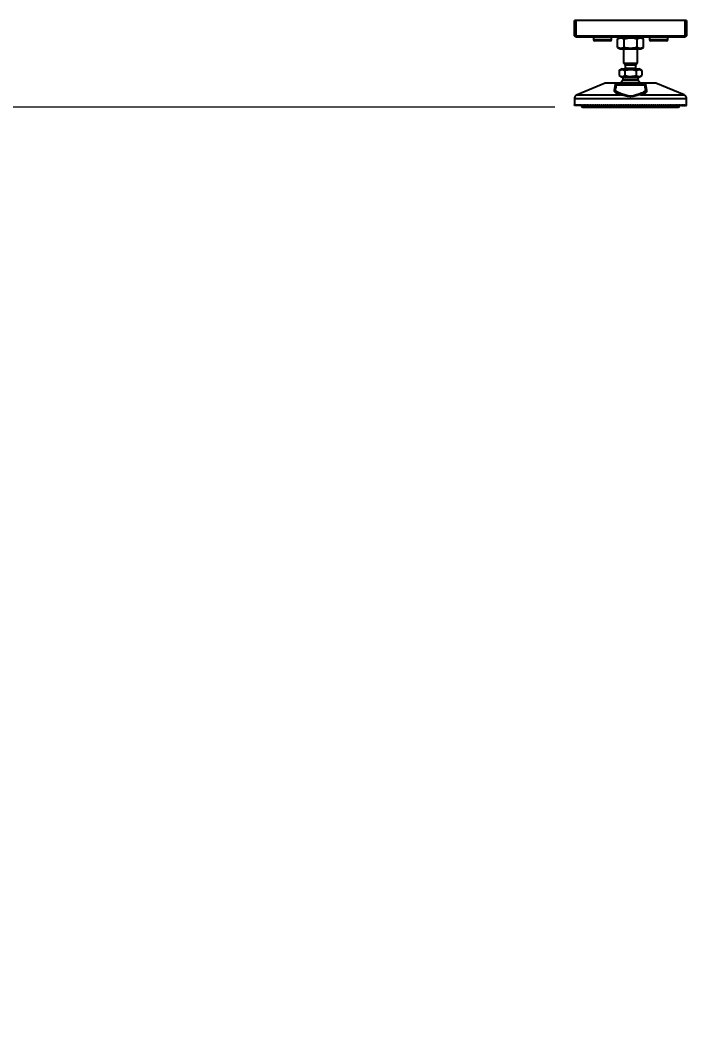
# Model space of a CAD drawing. Header units: millimetres. Extents: x 15 to 415, y 5 to 292.
# Drawn here: x 65.15 to 88.91, y 60.24 to 96.54 of the extents above; entities that cross this region are included whole.
import ezdxf

# ---------------------------------------------------------------- set-up
doc = ezdxf.new("R2010")
doc.units = ezdxf.units.MM
doc.styles.add('SLDTEXTSTYLE0', font='TXT', dxfattribs={"width": 0.75})
doc.dimstyles.new('SLDDIMSTYLE2', dxfattribs={"dimtxt": 3.5, "dimasz": 3.302, "dimexe": 0, "dimexo": 0.0625, "dimgap": 0.875, "dimtad": 1, "dimlfac": 20, "dimrnd": 1e-09, "dimzin": 12, "dimdsep": 46, "dimtxsty": 'SLDTEXTSTYLE0', "dimsah": 1, "dimcen": 0.09, "dimadec": 0, "dimazin": 3, "dimtol": 1, "dimtp": 10, "dimtm": 10, "dimtfac": 1, "dimtofl": 0, "dimtmove": 0, "dimatfit": 3, "dimfxl": 0, "dimfrac": 2, "dimtolj": 1, "dimtzin": 0, "dimarcsym": 0})

# ---------------------------------------------------------------- blocks, each defined once
blk = doc.blocks.new('_D_3')
at = {"color": 7, "linetype": 'Continuous', "lineweight": 0}
for p, q in [((70.907, 123.439), (55.907, 123.439)), ((56.907, 123.439), (56.907, 93.439)), ((84.207, 93.439), (55.907, 93.439)), ((56.907, 93.439), (56.907, 60.237))]:
    blk.add_line(p, q, dxfattribs=at)
at = {"color": 7, "linetype": 'Continuous', "lineweight": 18}
for points in [[(56.907, 123.439), (56.399, 120.137), (57.415, 120.137)], [(56.907, 93.439), (57.415, 96.741), (56.399, 96.741)]]:
    blk.add_solid(points, dxfattribs=at)
at = {"color": 7, "linetype": 'Continuous', "lineweight": 18, "char_height": 3.5, "attachment_point": 1, "rotation": 90, "style": 'SLDTEXTSTYLE0'}
for s, insert in [('±10.00', (52.396, 75.773)), ('600.00', (52.396, 60.237))]:
    blk.add_mtext(s, dxfattribs=dict(at, insert=insert))

msp = doc.modelspace()

# ---------------------------------------------------------------- linework, layer by layer
at = {"color": 7, "linetype": 'Continuous', "lineweight": 25}
for p, q in [((84.90737, 95.98944), (84.90737, 96.53944)), ((84.95737, 96.53944), (84.90737, 96.53944)), ((84.95737, 96.53944), (84.95737, 95.98944)), ((88.85737, 96.53944), (84.95737, 96.53944)), ((88.85737, 95.98944), (88.85737, 96.53944)), ((88.90737, 96.53944), (88.85737, 96.53944)), ((88.90737, 96.53944), (88.90737, 95.98944)), ((84.90737, 95.98944), (84.95737, 95.98944)), ((84.95737, 95.93944), (84.90737, 95.98944)), ((84.95737, 95.98944), (88.85737, 95.98944)), ((84.95737, 95.98944), (84.95737, 95.93944)), ((88.85737, 95.93944), (84.95737, 95.93944)), ((85.58237, 95.93944), (85.58237, 95.85444)), ((86.23237, 95.85444), (86.23237, 95.93944)), ((86.54237, 95.93944), (86.44549, 95.88351)), ((86.44549, 95.57538), (86.44549, 95.88351)), ((86.67643, 95.57538), (86.67643, 95.88351)), ((87.13831, 95.57538), (87.13831, 95.88351)), ((87.36925, 95.88351), (87.27237, 95.93944)), ((87.36925, 95.57538), (87.36925, 95.88351)), ((87.58237, 95.93944), (87.58237, 95.85444)), ((88.23237, 95.85444), (88.23237, 95.93944)), ((88.85737, 95.98944), (88.90737, 95.98944)), ((88.85737, 95.93944), (88.85737, 95.98944)), ((88.90737, 95.98944), (88.85737, 95.93944)), ((86.19237, 95.81444), (85.62237, 95.81444)), ((86.44549, 95.57538), (86.54237, 95.51944)), ((86.54237, 95.51944), (87.27237, 95.51944)), ((86.65737, 95.51944), (86.65737, 95.01478)), ((87.15737, 95.01478), (87.15737, 95.51944)), ((87.27237, 95.51944), (87.36925, 95.57538)), ((88.19237, 95.81444), (87.62237, 95.81444)), ((86.60322, 94.81478), (86.50322, 94.75704)), ((86.50322, 94.75704), (86.50322, 94.57251)), ((86.60322, 94.81478), (87.21151, 94.81478)), ((86.65737, 95.01478), (86.71004, 94.9621)), ((86.65737, 95.01478), (87.15737, 95.01478)), ((86.70529, 94.75704), (86.70529, 94.57251)), ((86.71737, 94.94442), (86.71737, 94.83978)), ((87.09737, 94.83978), (87.09737, 94.94442)), ((87.10469, 94.9621), (87.15737, 95.01478)), ((87.10944, 94.75704), (87.10944, 94.57251)), ((87.31151, 94.75704), (87.21151, 94.81478)), ((87.31151, 94.75704), (87.31151, 94.57251)), ((86.50322, 94.57251), (86.60322, 94.51478)), ((86.60322, 94.51478), (87.21151, 94.51478)), ((86.63237, 94.48978), (86.63237, 94.41577)), ((87.18237, 94.41577), (87.18237, 94.48978)), ((87.21151, 94.51478), (87.31151, 94.57251)), ((86.00737, 94.29924), (85.00057, 93.88737)), ((86.90737, 94.29924), (86.00737, 94.29924)), ((86.33336, 94.05504), (86.3745, 94.27052)), ((86.40008, 94.23292), (86.37534, 94.09263)), ((87.41465, 94.23292), (86.40008, 94.23292)), ((87.80737, 94.29924), (86.90737, 94.29924)), ((87.43939, 94.09263), (87.41465, 94.23292)), ((87.44024, 94.27052), (87.48137, 94.05504)), ((88.81416, 93.88737), (87.80737, 94.29924)), ((84.90737, 93.74854), (84.90737, 93.49924)), ((88.90737, 93.49924), (88.90737, 93.74854)), ((84.90749, 93.49924), (84.90737, 93.49924)), ((84.90749, 93.52424), (84.90832, 93.52424)), ((84.90749, 93.49924), (84.90749, 93.52424)), ((84.90832, 93.49924), (84.90749, 93.49924)), ((84.90832, 93.49924), (84.90832, 93.52424)), ((84.91016, 93.49924), (84.90832, 93.49924)), ((84.91016, 93.52424), (84.91267, 93.52424)), ((84.91016, 93.49924), (84.91016, 93.52424)), ((84.91267, 93.49924), (84.91016, 93.49924)), ((84.91267, 93.49924), (84.91267, 93.52424)), ((84.91633, 93.49924), (84.91267, 93.49924)), ((84.91633, 93.52424), (84.92051, 93.52424)), ((84.91633, 93.49924), (84.91633, 93.52424)), ((84.92051, 93.49924), (84.91633, 93.49924)), ((84.92051, 93.49924), (84.92051, 93.52424)), ((84.926, 93.49924), (84.92051, 93.49924)), ((84.926, 93.52424), (84.93184, 93.52424)), ((84.926, 93.49924), (84.926, 93.52424)), ((84.93184, 93.49924), (84.926, 93.49924)), ((84.93184, 93.49924), (84.93184, 93.52424)), ((84.93914, 93.49924), (84.93184, 93.49924)), ((84.93914, 93.52424), (84.94664, 93.52424)), ((84.93914, 93.49924), (84.93914, 93.52424)), ((84.94664, 93.49924), (84.93914, 93.49924)), ((84.94664, 93.49924), (84.94664, 93.52424)), ((84.95574, 93.49924), (84.94664, 93.49924)), ((84.95574, 93.52424), (84.96487, 93.52424)), ((84.95574, 93.49924), (84.95574, 93.52424)), ((84.96487, 93.49924), (84.95574, 93.49924)), ((84.96487, 93.49924), (84.96487, 93.52424)), ((84.97576, 93.49924), (84.96487, 93.49924)), ((84.97576, 93.52424), (84.98652, 93.52424)), ((84.97576, 93.49924), (84.97576, 93.52424)), ((84.98652, 93.49924), (84.97576, 93.49924)), ((84.98652, 93.49924), (84.98652, 93.52424)), ((84.99917, 93.49924), (84.98652, 93.49924)), ((84.99917, 93.52424), (85.01153, 93.52424)), ((84.99917, 93.49924), (84.99917, 93.52424)), ((85.01153, 93.49924), (84.99917, 93.49924)), ((85.01153, 93.49924), (85.01153, 93.52424)), ((85.02592, 93.49924), (85.01153, 93.49924)), ((85.02592, 93.52424), (85.03987, 93.52424)), ((85.02592, 93.49924), (85.02592, 93.52424)), ((85.03987, 93.49924), (85.02592, 93.49924)), ((85.03987, 93.49924), (85.03987, 93.52424)), ((85.05598, 93.49924), (85.03987, 93.49924)), ((85.05598, 93.52424), (85.07148, 93.52424)), ((85.05598, 93.49924), (85.05598, 93.52424)), ((85.07148, 93.49924), (85.05598, 93.49924)), ((85.07148, 93.49924), (85.07148, 93.52424)), ((85.08929, 93.49924), (85.07148, 93.49924)), ((85.08929, 93.52424), (85.10632, 93.52424)), ((85.08929, 93.49924), (85.08929, 93.52424)), ((85.10632, 93.49924), (85.08929, 93.49924)), ((85.10632, 93.49924), (85.10632, 93.52424)), ((85.12578, 93.49924), (85.10632, 93.49924)), ((85.12578, 93.52424), (85.14431, 93.52424)), ((85.12578, 93.49924), (85.12578, 93.52424)), ((85.14431, 93.49924), (85.12578, 93.49924)), ((85.14431, 93.49924), (85.14431, 93.52424)), ((85.1654, 93.49924), (85.14431, 93.49924)), ((85.15737, 93.49924), (85.15737, 93.48944)), ((85.1654, 93.52424), (85.1854, 93.52424)), ((85.1654, 93.49924), (85.1654, 93.52424)), ((85.1854, 93.49924), (85.1654, 93.49924)), ((85.1854, 93.49924), (85.1854, 93.52424)), ((85.20808, 93.49924), (85.1854, 93.49924)), ((85.20737, 93.43944), (88.60737, 93.43944)), ((85.20808, 93.52424), (85.22951, 93.52424)), ((85.20808, 93.49924), (85.20808, 93.52424)), ((85.22951, 93.49924), (85.20808, 93.49924)), ((85.22951, 93.49924), (85.22951, 93.52424)), ((85.25374, 93.49924), (85.22951, 93.49924)), ((85.25374, 93.52424), (85.27656, 93.52424)), ((85.25374, 93.49924), (85.25374, 93.52424)), ((85.27656, 93.49924), (85.25374, 93.49924)), ((85.27656, 93.49924), (85.27656, 93.52424)), ((85.30229, 93.49924), (85.27656, 93.49924)), ((85.30229, 93.52424), (85.32648, 93.52424)), ((85.30229, 93.49924), (85.30229, 93.52424)), ((85.32648, 93.49924), (85.30229, 93.49924)), ((85.32648, 93.49924), (85.32648, 93.52424)), ((85.35367, 93.49924), (85.32648, 93.49924)), ((85.35367, 93.52424), (85.37917, 93.52424)), ((85.35367, 93.49924), (85.35367, 93.52424)), ((85.37917, 93.49924), (85.35367, 93.49924)), ((85.37917, 93.49924), (85.37917, 93.52424)), ((85.40777, 93.49924), (85.37917, 93.49924)), ((85.40777, 93.52424), (85.43453, 93.52424)), ((85.40777, 93.49924), (85.40777, 93.52424)), ((85.43453, 93.49924), (85.40777, 93.49924)), ((85.43453, 93.49924), (85.43453, 93.52424)), ((85.4645, 93.49924), (85.43453, 93.49924)), ((85.4645, 93.52424), (85.49249, 93.52424)), ((85.4645, 93.49924), (85.4645, 93.52424)), ((85.49249, 93.49924), (85.4645, 93.49924)), ((85.49249, 93.49924), (85.49249, 93.52424)), ((85.52376, 93.49924), (85.49249, 93.49924)), ((85.52376, 93.52424), (85.55292, 93.52424)), ((85.52376, 93.49924), (85.52376, 93.52424)), ((85.55292, 93.49924), (85.52376, 93.49924)), ((85.55292, 93.49924), (85.55292, 93.52424)), ((85.58545, 93.49924), (85.55292, 93.49924)), ((85.58545, 93.52424), (85.61573, 93.52424)), ((85.58545, 93.49924), (85.58545, 93.52424)), ((85.61573, 93.49924), (85.58545, 93.49924)), ((85.61573, 93.49924), (85.61573, 93.52424)), ((85.64946, 93.49924), (85.61573, 93.49924)), ((85.64946, 93.52424), (85.68081, 93.52424)), ((85.64946, 93.49924), (85.64946, 93.52424)), ((85.68081, 93.49924), (85.64946, 93.49924)), ((85.68081, 93.49924), (85.68081, 93.52424)), ((85.71567, 93.49924), (85.68081, 93.49924)), ((85.71567, 93.52424), (85.74803, 93.52424)), ((85.71567, 93.49924), (85.71567, 93.52424)), ((85.74803, 93.49924), (85.71567, 93.49924)), ((85.74803, 93.49924), (85.74803, 93.52424)), ((85.78398, 93.49924), (85.74803, 93.49924)), ((85.78398, 93.52424), (85.8173, 93.52424)), ((85.78398, 93.49924), (85.78398, 93.52424)), ((85.8173, 93.49924), (85.78398, 93.49924)), ((85.8173, 93.49924), (85.8173, 93.52424)), ((85.85426, 93.49924), (85.8173, 93.49924)), ((85.85426, 93.52424), (85.88847, 93.52424)), ((85.85426, 93.49924), (85.85426, 93.52424)), ((85.88847, 93.49924), (85.85426, 93.49924)), ((85.88847, 93.49924), (85.88847, 93.52424)), ((85.92638, 93.49924), (85.88847, 93.49924)), ((85.92638, 93.52424), (85.96143, 93.52424)), ((85.92638, 93.49924), (85.92638, 93.52424)), ((85.96143, 93.49924), (85.92638, 93.49924)), ((85.96143, 93.49924), (85.96143, 93.52424)), ((86.00023, 93.49924), (85.96143, 93.49924)), ((86.00023, 93.52424), (86.03605, 93.52424)), ((86.00023, 93.49924), (86.00023, 93.52424)), ((86.03605, 93.49924), (86.00023, 93.49924)), ((86.03605, 93.49924), (86.03605, 93.52424)), ((86.07566, 93.49924), (86.03605, 93.49924)), ((86.07566, 93.52424), (86.1122, 93.52424)), ((86.07566, 93.49924), (86.07566, 93.52424)), ((86.1122, 93.49924), (86.07566, 93.49924)), ((86.1122, 93.49924), (86.1122, 93.52424)), ((86.15256, 93.49924), (86.1122, 93.49924)), ((86.15256, 93.52424), (86.18975, 93.52424)), ((86.15256, 93.49924), (86.15256, 93.52424)), ((86.18975, 93.49924), (86.15256, 93.49924)), ((86.18975, 93.49924), (86.18975, 93.52424)), ((86.23078, 93.49924), (86.18975, 93.49924)), ((86.23078, 93.52424), (86.26855, 93.52424)), ((86.23078, 93.49924), (86.23078, 93.52424)), ((86.26855, 93.49924), (86.23078, 93.49924)), ((86.26855, 93.49924), (86.26855, 93.52424)), ((86.31019, 93.49924), (86.26855, 93.49924)), ((86.31019, 93.52424), (86.34848, 93.52424)), ((86.31019, 93.49924), (86.31019, 93.52424)), ((86.34848, 93.49924), (86.31019, 93.49924)), ((86.34848, 93.49924), (86.34848, 93.52424)), ((86.39064, 93.49924), (86.34848, 93.49924)), ((86.39064, 93.52424), (86.42938, 93.52424)), ((86.39064, 93.49924), (86.39064, 93.52424)), ((86.42938, 93.49924), (86.39064, 93.49924)), ((86.42938, 93.49924), (86.42938, 93.52424)), ((86.472, 93.49924), (86.42938, 93.49924)), ((86.472, 93.52424), (86.51113, 93.52424)), ((86.472, 93.49924), (86.472, 93.52424)), ((86.51113, 93.49924), (86.472, 93.49924)), ((86.51113, 93.49924), (86.51113, 93.52424)), ((86.55413, 93.49924), (86.51113, 93.49924)), ((86.55413, 93.52424), (86.59357, 93.52424)), ((86.55413, 93.49924), (86.55413, 93.52424)), ((86.59357, 93.49924), (86.55413, 93.49924)), ((86.59357, 93.49924), (86.59357, 93.52424)), ((86.63687, 93.49924), (86.59357, 93.49924)), ((86.63687, 93.52424), (86.67655, 93.52424)), ((86.63687, 93.49924), (86.63687, 93.52424)), ((86.66819, 93.49924), (86.63687, 93.49924)), ((86.66819, 93.52424), (86.66819, 93.49924)), ((86.67655, 93.49924), (86.66819, 93.49924)), ((86.67655, 93.49924), (86.67655, 93.52424)), ((86.72009, 93.49924), (86.67655, 93.49924)), ((86.72009, 93.52424), (86.75995, 93.52424)), ((86.72009, 93.49924), (86.72009, 93.52424)), ((86.741, 93.49924), (86.72009, 93.49924)), ((86.741, 93.52424), (86.741, 93.49924)), ((86.75995, 93.49924), (86.741, 93.49924)), ((86.75995, 93.49924), (86.75995, 93.52424)), ((86.80364, 93.49924), (86.75995, 93.49924)), ((86.80364, 93.52424), (86.8436, 93.52424)), ((86.80364, 93.49924), (86.80364, 93.52424)), ((86.8141, 93.49924), (86.80364, 93.49924)), ((86.8141, 93.52424), (86.8141, 93.49924)), ((86.83408, 93.49924), (86.8141, 93.49924)), ((86.8436, 93.49924), (86.83408, 93.49924)), ((86.8436, 93.49924), (86.8436, 93.52424)), ((86.88737, 93.49924), (86.8436, 93.49924)), ((86.88737, 93.52424), (86.92737, 93.52424)), ((86.88737, 93.49924), (86.88737, 93.52424)), ((86.90737, 93.49924), (86.88737, 93.49924)), ((86.92737, 93.49924), (86.90737, 93.49924)), ((86.92737, 93.49924), (86.92737, 93.52424)), ((86.97113, 93.49924), (86.92737, 93.49924)), ((86.97113, 93.52424), (87.0111, 93.52424)), ((86.97113, 93.49924), (86.97113, 93.52424)), ((86.98065, 93.49924), (86.97113, 93.49924)), ((87.00063, 93.49924), (86.98065, 93.49924)), ((87.00063, 93.52424), (87.00063, 93.49924)), ((87.00063, 93.49924), (87.0111, 93.49924)), ((87.0111, 93.49924), (87.0111, 93.52424)), ((87.05478, 93.49924), (87.0111, 93.49924)), ((87.05478, 93.52424), (87.09464, 93.52424)), ((87.05478, 93.49924), (87.05478, 93.52424)), ((87.07373, 93.49924), (87.05478, 93.49924)), ((87.07373, 93.52424), (87.07373, 93.49924)), ((87.07373, 93.49924), (87.09464, 93.49924)), ((87.09464, 93.49924), (87.09464, 93.52424)), ((87.13818, 93.49924), (87.09464, 93.49924)), ((87.13818, 93.52424), (87.17786, 93.52424)), ((87.13818, 93.49924), (87.13818, 93.52424)), ((87.14654, 93.49924), (87.13818, 93.49924)), ((87.14654, 93.52424), (87.14654, 93.49924)), ((87.14654, 93.49924), (87.17786, 93.49924)), ((87.17786, 93.49924), (87.17786, 93.52424)), ((87.22117, 93.49924), (87.17786, 93.49924)), ((87.22117, 93.52424), (87.26061, 93.52424)), ((87.22117, 93.49924), (87.22117, 93.52424)), ((87.22117, 93.49924), (87.26061, 93.49924)), ((87.26061, 93.49924), (87.26061, 93.52424)), ((87.30361, 93.49924), (87.26061, 93.49924)), ((87.30361, 93.52424), (87.34273, 93.52424)), ((87.30361, 93.49924), (87.30361, 93.52424)), ((87.30361, 93.49924), (87.34273, 93.49924)), ((87.34273, 93.49924), (87.34273, 93.52424)), ((87.38535, 93.49924), (87.34273, 93.49924)), ((87.38535, 93.52424), (87.42409, 93.52424)), ((87.38535, 93.49924), (87.38535, 93.52424)), ((87.38535, 93.49924), (87.42409, 93.49924)), ((87.42409, 93.49924), (87.42409, 93.52424)), ((87.46625, 93.49924), (87.42409, 93.49924)), ((87.46625, 93.52424), (87.50455, 93.52424)), ((87.46625, 93.49924), (87.46625, 93.52424)), ((87.46625, 93.49924), (87.50455, 93.49924)), ((87.50455, 93.49924), (87.50455, 93.52424)), ((87.54618, 93.49924), (87.50455, 93.49924)), ((87.54618, 93.52424), (87.58395, 93.52424)), ((87.54618, 93.49924), (87.54618, 93.52424)), ((87.54618, 93.49924), (87.58395, 93.49924)), ((87.58395, 93.49924), (87.58395, 93.52424)), ((87.62498, 93.49924), (87.58395, 93.49924)), ((87.62498, 93.52424), (87.66217, 93.52424)), ((87.62498, 93.49924), (87.62498, 93.52424)), ((87.62498, 93.49924), (87.66217, 93.49924)), ((87.66217, 93.49924), (87.66217, 93.52424)), ((87.70253, 93.49924), (87.66217, 93.49924)), ((87.70253, 93.52424), (87.73907, 93.52424)), ((87.70253, 93.49924), (87.70253, 93.52424)), ((87.70253, 93.49924), (87.73907, 93.49924)), ((87.73907, 93.49924), (87.73907, 93.52424)), ((87.77868, 93.49924), (87.73907, 93.49924)), ((87.77868, 93.52424), (87.81451, 93.52424)), ((87.77868, 93.49924), (87.77868, 93.52424)), ((87.77868, 93.49924), (87.81451, 93.49924)), ((87.81451, 93.49924), (87.81451, 93.52424)), ((87.8533, 93.49924), (87.81451, 93.49924)), ((87.8533, 93.52424), (87.88835, 93.52424)), ((87.8533, 93.49924), (87.8533, 93.52424)), ((87.8533, 93.49924), (87.88835, 93.49924)), ((87.88835, 93.49924), (87.88835, 93.52424)), ((87.92626, 93.49924), (87.88835, 93.49924)), ((87.92626, 93.52424), (87.96048, 93.52424)), ((87.92626, 93.49924), (87.92626, 93.52424)), ((87.92626, 93.49924), (87.96048, 93.49924)), ((87.96048, 93.49924), (87.96048, 93.52424)), ((87.99744, 93.49924), (87.96048, 93.49924)), ((87.99744, 93.52424), (88.03075, 93.52424)), ((87.99744, 93.49924), (87.99744, 93.52424)), ((87.99744, 93.49924), (88.03075, 93.49924)), ((88.03075, 93.49924), (88.03075, 93.52424)), ((88.0667, 93.49924), (88.03075, 93.49924)), ((88.0667, 93.52424), (88.09906, 93.52424)), ((88.0667, 93.49924), (88.0667, 93.52424)), ((88.0667, 93.49924), (88.09906, 93.49924)), ((88.09906, 93.49924), (88.09906, 93.52424)), ((88.13393, 93.49924), (88.09906, 93.49924)), ((88.13393, 93.52424), (88.16527, 93.52424)), ((88.13393, 93.49924), (88.13393, 93.52424)), ((88.13393, 93.49924), (88.16527, 93.49924)), ((88.16527, 93.49924), (88.16527, 93.52424)), ((88.199, 93.49924), (88.16527, 93.49924)), ((88.199, 93.52424), (88.22928, 93.52424)), ((88.199, 93.49924), (88.199, 93.52424)), ((88.199, 93.49924), (88.22928, 93.49924)), ((88.22928, 93.49924), (88.22928, 93.52424)), ((88.26181, 93.49924), (88.22928, 93.49924)), ((88.26181, 93.52424), (88.29097, 93.52424)), ((88.26181, 93.49924), (88.26181, 93.52424)), ((88.26181, 93.49924), (88.29097, 93.49924)), ((88.29097, 93.49924), (88.29097, 93.52424)), ((88.32225, 93.49924), (88.29097, 93.49924)), ((88.32225, 93.52424), (88.35023, 93.52424)), ((88.32225, 93.49924), (88.32225, 93.52424)), ((88.32225, 93.49924), (88.35023, 93.49924)), ((88.35023, 93.49924), (88.35023, 93.52424)), ((88.3802, 93.49924), (88.35023, 93.49924)), ((88.3802, 93.52424), (88.40696, 93.52424)), ((88.3802, 93.49924), (88.3802, 93.52424)), ((88.3802, 93.49924), (88.40696, 93.49924)), ((88.40696, 93.49924), (88.40696, 93.52424)), ((88.43557, 93.49924), (88.40696, 93.49924)), ((88.43557, 93.52424), (88.46106, 93.52424)), ((88.43557, 93.49924), (88.43557, 93.52424)), ((88.43557, 93.49924), (88.46106, 93.49924)), ((88.46106, 93.49924), (88.46106, 93.52424)), ((88.48825, 93.49924), (88.46106, 93.49924)), ((88.48825, 93.52424), (88.51244, 93.52424)), ((88.48825, 93.49924), (88.48825, 93.52424)), ((88.48825, 93.49924), (88.51244, 93.49924)), ((88.51244, 93.49924), (88.51244, 93.52424)), ((88.53817, 93.49924), (88.51244, 93.49924)), ((88.53817, 93.52424), (88.561, 93.52424)), ((88.53817, 93.49924), (88.53817, 93.52424)), ((88.53817, 93.49924), (88.561, 93.49924)), ((88.561, 93.49924), (88.561, 93.52424)), ((88.58522, 93.49924), (88.561, 93.49924)), ((88.58522, 93.52424), (88.60665, 93.52424)), ((88.58522, 93.49924), (88.58522, 93.52424)), ((88.58522, 93.49924), (88.60665, 93.49924)), ((88.60665, 93.49924), (88.60665, 93.52424)), ((88.62933, 93.49924), (88.60665, 93.49924)), ((88.62933, 93.52424), (88.64933, 93.52424)), ((88.62933, 93.49924), (88.62933, 93.52424)), ((88.62933, 93.49924), (88.64933, 93.49924)), ((88.64933, 93.49924), (88.64933, 93.52424)), ((88.67042, 93.49924), (88.64933, 93.49924)), ((88.65737, 93.48944), (88.65737, 93.49924)), ((88.67042, 93.52424), (88.68895, 93.52424)), ((88.67042, 93.49924), (88.67042, 93.52424)), ((88.67042, 93.49924), (88.68895, 93.49924)), ((88.68895, 93.49924), (88.68895, 93.52424)), ((88.70841, 93.49924), (88.68895, 93.49924)), ((88.70841, 93.52424), (88.72545, 93.52424)), ((88.70841, 93.49924), (88.70841, 93.52424)), ((88.70841, 93.49924), (88.72545, 93.49924)), ((88.72545, 93.49924), (88.72545, 93.52424)), ((88.74325, 93.49924), (88.72545, 93.49924)), ((88.74325, 93.52424), (88.75875, 93.52424)), ((88.74325, 93.49924), (88.74325, 93.52424)), ((88.74325, 93.49924), (88.75875, 93.49924)), ((88.75875, 93.49924), (88.75875, 93.52424)), ((88.77486, 93.49924), (88.75875, 93.49924)), ((88.77486, 93.52424), (88.78881, 93.52424)), ((88.77486, 93.49924), (88.77486, 93.52424)), ((88.77486, 93.49924), (88.78881, 93.49924)), ((88.78881, 93.49924), (88.78881, 93.52424)), ((88.8032, 93.49924), (88.78881, 93.49924)), ((88.8032, 93.52424), (88.81556, 93.52424)), ((88.8032, 93.49924), (88.8032, 93.52424)), ((88.8032, 93.49924), (88.81556, 93.49924)), ((88.81556, 93.49924), (88.81556, 93.52424)), ((88.82822, 93.49924), (88.81556, 93.49924)), ((88.82822, 93.52424), (88.83897, 93.52424)), ((88.82822, 93.49924), (88.82822, 93.52424)), ((88.82822, 93.49924), (88.83897, 93.49924)), ((88.83897, 93.49924), (88.83897, 93.52424)), ((88.84986, 93.49924), (88.83897, 93.49924)), ((88.84986, 93.52424), (88.85899, 93.52424)), ((88.84986, 93.49924), (88.84986, 93.52424)), ((88.84986, 93.49924), (88.85899, 93.49924)), ((88.85899, 93.49924), (88.85899, 93.52424)), ((88.86809, 93.49924), (88.85899, 93.49924)), ((88.86809, 93.52424), (88.87559, 93.52424)), ((88.86809, 93.49924), (88.86809, 93.52424)), ((88.86809, 93.49924), (88.87559, 93.49924)), ((88.87559, 93.49924), (88.87559, 93.52424)), ((88.88289, 93.49924), (88.87559, 93.49924)), ((88.88289, 93.52424), (88.88873, 93.52424)), ((88.88289, 93.49924), (88.88289, 93.52424)), ((88.88289, 93.49924), (88.88873, 93.49924)), ((88.88873, 93.49924), (88.88873, 93.52424)), ((88.89422, 93.49924), (88.88873, 93.49924)), ((88.89422, 93.52424), (88.8984, 93.52424)), ((88.89422, 93.49924), (88.89422, 93.52424)), ((88.89422, 93.49924), (88.8984, 93.49924)), ((88.8984, 93.49924), (88.8984, 93.52424)), ((88.90206, 93.49924), (88.8984, 93.49924)), ((88.90206, 93.52424), (88.90458, 93.52424)), ((88.90206, 93.49924), (88.90206, 93.52424)), ((88.90206, 93.49924), (88.90458, 93.49924)), ((88.90458, 93.49924), (88.90458, 93.52424)), ((88.90641, 93.49924), (88.90458, 93.49924)), ((88.90641, 93.52424), (88.90725, 93.52424)), ((88.90641, 93.49924), (88.90641, 93.52424)), ((88.90641, 93.49924), (88.90725, 93.49924)), ((88.90725, 93.49924), (88.90725, 93.52424)), ((88.90737, 93.49924), (88.90725, 93.49924))]:
    msp.add_line(p, q, dxfattribs=at)
at = {"color": 8, "linetype": 'Continuous', "lineweight": 25}
for p, q in [((85.58237, 95.85444), (86.23237, 95.85444)), ((87.58237, 95.85444), (88.23237, 95.85444)), ((86.71004, 94.9621), (87.10469, 94.9621)), ((87.09737, 94.94442), (86.71737, 94.94442)), ((86.71737, 94.83978), (87.09737, 94.83978)), ((87.18862, 94.39924), (86.62612, 94.39924)), ((87.18237, 94.48978), (86.63237, 94.48978)), ((86.63237, 94.41577), (87.18237, 94.41577)), ((84.90737, 93.74854), (86.90737, 93.74854)), ((85.00057, 93.88737), (86.54783, 93.88737)), ((86.90737, 93.74854), (88.90737, 93.74854)), ((87.26691, 93.88737), (88.81416, 93.88737)), ((85.15737, 93.48944), (88.65737, 93.48944))]:
    msp.add_line(p, q, dxfattribs=at)
at = {"color": 7, "linetype": 'Continuous', "lineweight": 25, "flags": 128}
msp.add_lwpolyline([(86.62612, 94.39924), (86.57783, 94.33018), (86.56282, 94.29924)], dxfattribs=at)
at = {"color": 7, "linetype": 'Continuous', "lineweight": 25}
for centre, radius, start, end in [((85.62237, 95.85444), 0.04, 180, 270), ((86.19237, 95.85444), 0.04, 270, 0), ((87.62237, 95.85444), 0.04, 180, 270), ((88.19237, 95.85444), 0.04, 270, 0), ((86.69237, 94.83978), 0.025, 270, 0), ((86.69237, 94.94442), 0.025, 360, 45), ((87.12237, 94.94442), 0.025, 135, 180), ((87.12237, 94.83978), 0.025, 180, 270), ((86.60737, 94.48978), 0.025, 0, 90), ((86.60737, 94.41577), 0.025, 318.590378, 360), ((87.20737, 94.48978), 0.025, 90, 180), ((87.20737, 94.41577), 0.025, 180, 221.409622), ((86.90737, 94.1512), 0.375, 23.251703, 41.409622), ((86.44932, 94.22424), 0.05, 90, 170), ((87.36541, 94.22424), 0.05, 10, 90), ((85.05737, 93.74854), 0.15, 112.249024, 180), ((88.75737, 93.74854), 0.15, 360, 67.750976), ((85.20737, 93.48944), 0.05, 180, 270), ((88.60737, 93.48944), 0.05, 270, 0)]:
    msp.add_arc(centre, radius, start, end, dxfattribs=at)
for points, knots in [([(86.44549, 95.88351), (86.46553, 95.89383), (86.50605, 95.91469), (86.56609, 95.92232), (86.62349, 95.91112), (86.65867, 95.89277), (86.67643, 95.88351)], [0, 0, 0, 0, 0.26461361, 0.53496576, 0.76535242, 1, 1, 1, 1]), ([(86.67643, 95.88351), (86.71652, 95.89383), (86.79756, 95.91469), (86.91764, 95.92232), (87.03243, 95.91112), (87.1028, 95.89277), (87.13831, 95.88351)], [0, 0, 0, 0, 0.26461361, 0.53496576, 0.76535242, 1, 1, 1, 1]), ([(87.13831, 95.88351), (87.15835, 95.89383), (87.19887, 95.91469), (87.25892, 95.92232), (87.31631, 95.91112), (87.35149, 95.89277), (87.36925, 95.88351)], [0, 0, 0, 0, 0.26461361, 0.53496575, 0.76535242, 1, 1, 1, 1]), ([(86.67643, 95.57538), (86.66647, 95.56995), (86.64652, 95.55907), (86.61583, 95.54739), (86.58451, 95.54028), (86.55436, 95.53895), (86.52578, 95.54252), (86.49886, 95.54995), (86.47202, 95.56081), (86.45434, 95.57052), (86.44549, 95.57538)], [0, 0, 0, 0, 0.13203281, 0.26458016, 0.39928784, 0.53502145, 0.64990165, 0.76541262, 0.88251129, 1, 1, 1, 1]), ([(87.13831, 95.57538), (87.09822, 95.56506), (87.01717, 95.5442), (86.89709, 95.53657), (86.7823, 95.54777), (86.71193, 95.56612), (86.67643, 95.57538)], [0, 0, 0, 0, 0.26461361, 0.53496576, 0.76535242, 1, 1, 1, 1]), ([(87.36925, 95.57538), (87.35929, 95.56995), (87.33934, 95.55907), (87.30865, 95.54739), (87.27733, 95.54028), (87.24718, 95.53895), (87.2186, 95.54252), (87.19168, 95.54995), (87.16484, 95.56081), (87.14716, 95.57052), (87.13831, 95.57538)], [0, 0, 0, 0, 0.13203281, 0.26458016, 0.39928784, 0.53502145, 0.64990165, 0.76541262, 0.88251129, 1, 1, 1, 1]), ([(86.50322, 94.75704), (86.52075, 94.766), (86.55619, 94.78412), (86.62496, 94.79417), (86.67419, 94.77142), (86.70529, 94.75704)], [0, 0, 0, 0, 0.26487363, 0.53549144, 1, 1, 1, 1]), ([(86.70529, 94.75704), (86.74035, 94.766), (86.81123, 94.78412), (86.94877, 94.79417), (87.04723, 94.77142), (87.10944, 94.75704)], [0, 0, 0, 0, 0.26487363, 0.53549144, 1, 1, 1, 1]), ([(87.10944, 94.75704), (87.12697, 94.766), (87.1624, 94.78412), (87.23118, 94.79417), (87.28041, 94.77142), (87.31151, 94.75704)], [0, 0, 0, 0, 0.26487363, 0.53549144, 1, 1, 1, 1]), ([(86.50322, 94.57251), (86.52075, 94.56355), (86.55619, 94.54544), (86.62496, 94.53539), (86.67419, 94.55814), (86.70529, 94.57251)], [0, 0, 0, 0, 0.26487364, 0.53549145, 1, 1, 1, 1]), ([(86.70529, 94.57251), (86.74035, 94.56355), (86.81123, 94.54544), (86.94877, 94.53539), (87.04723, 94.55814), (87.10944, 94.57251)], [0, 0, 0, 0, 0.26487364, 0.53549145, 1, 1, 1, 1]), ([(87.10944, 94.57251), (87.12697, 94.56355), (87.1624, 94.54544), (87.23118, 94.53539), (87.28041, 94.55814), (87.31151, 94.57251)], [0, 0, 0, 0, 0.26487364, 0.53549145, 1, 1, 1, 1]), ([(86.54783, 93.88737), (86.513, 93.89729), (86.44319, 93.91718), (86.374, 93.95735), (86.33299, 94.00326), (86.33324, 94.03778), (86.33336, 94.05504)], [0, 0, 0, 0, 0.24909018, 0.4992514, 0.74969708, 1, 1, 1, 1]), ([(86.33336, 94.05504), (86.33849, 94.05609), (86.34873, 94.05819), (86.36162, 94.06676), (86.37134, 94.07843), (86.37401, 94.0879), (86.37534, 94.09263)], [0, 0, 0, 0, 0.250072328, 0.5, 0.749927672, 1, 1, 1, 1]), ([(86.3745, 94.27052), (86.37961, 94.27153), (86.39156, 94.2739), (86.40229, 94.27412), (86.40843, 94.27424)], [0, 0, 0, 0, 0.42736376, 1, 1, 1, 1]), ([(86.40008, 94.23292), (86.39982, 94.23966), (86.39936, 94.25119), (86.39458, 94.26418), (86.37808, 94.26938), (86.3745, 94.27052)], [0, 0, 0, 0, 0.52319107, 0.89628059, 1, 1, 1, 1]), ([(86.57353, 93.92496), (86.54194, 93.93462), (86.47708, 93.95446), (86.41407, 93.99381), (86.37501, 94.03995), (86.37523, 94.07441), (86.37534, 94.09263)], [0, 0, 0, 0, 0.243169462, 0.499381857, 0.735325419, 1, 1, 1, 1]), ([(86.40843, 94.27424), (86.40857, 94.27424), (86.41202, 94.27424), (86.41688, 94.27424), (86.4246, 94.27424), (86.43359, 94.27424), (86.44617, 94.27424), (86.44803, 94.27424), (86.44932, 94.27424)], [0, 0, 0, 0, 0.00342872, 0.08461702, 0.16091524, 0.28112812, 0.50055747, 1, 1, 1, 1]), ([(86.44932, 94.27424), (86.45544, 94.27424), (86.46485, 94.27424), (86.52197, 94.27424), (86.58109, 94.27424), (86.65447, 94.27424), (86.76111, 94.27424), (86.90737, 94.27424), (87.05362, 94.27424), (87.16027, 94.27424), (87.23365, 94.27424), (87.29276, 94.27424), (87.34988, 94.27424), (87.35929, 94.27424), (87.36541, 94.27424)], [0, 0, 0, 0, 0.11972842, 0.18418033, 0.25, 0.31581967, 0.38027158, 0.5, 0.61972842, 0.68418033, 0.75, 0.81581967, 0.88027158, 1, 1, 1, 1]), ([(87.43939, 94.09263), (87.4395, 94.07442), (87.43972, 94.0399), (87.4006, 93.99376), (87.33756, 93.95441), (87.27279, 93.93462), (87.2412, 93.92496)], [0, 0, 0, 0, 0.26463586, 0.50139308, 0.75686445, 1, 1, 1, 1]), ([(87.48137, 94.05504), (87.48147, 94.03776), (87.48166, 94.0032), (87.44062, 93.95726), (87.37145, 93.9171), (87.3017, 93.89726), (87.26691, 93.88737)], [0, 0, 0, 0, 0.25060264, 0.50150215, 0.75136032, 1, 1, 1, 1]), ([(87.36541, 94.27424), (87.36672, 94.27424), (87.36868, 94.27424), (87.3822, 94.27424), (87.39227, 94.27424), (87.39878, 94.27424), (87.40242, 94.27424), (87.40449, 94.27424), (87.40559, 94.27424), (87.40612, 94.27424), (87.40626, 94.27424), (87.40629, 94.27424), (87.4063, 94.27424), (87.4063, 94.27424), (87.4063, 94.27424)], [0, 0, 0, 0, 0.49942716, 0.74958484, 0.87461093, 0.93715685, 0.96851777, 0.9842368, 0.99584965, 0.99885645, 0.99966039, 0.99988784, 0.99995817, 1, 1, 1, 1]), ([(87.4063, 94.27424), (87.41245, 94.27412), (87.42317, 94.2739), (87.43513, 94.27153), (87.44024, 94.27052)], [0, 0, 0, 0, 0.572635324, 1, 1, 1, 1]), ([(87.44024, 94.27052), (87.43656, 94.26939), (87.42863, 94.26697), (87.42153, 94.26106), (87.41361, 94.24981), (87.41423, 94.23972), (87.41465, 94.23292)], [0, 0, 0, 0, 0.10375447, 0.22349763, 0.47726112, 1, 1, 1, 1]), ([(87.48137, 94.05504), (87.47625, 94.05609), (87.46601, 94.05819), (87.45311, 94.06676), (87.4434, 94.07843), (87.44072, 94.0879), (87.43939, 94.09263)], [0, 0, 0, 0, 0.25007202, 0.5, 0.74992798, 1, 1, 1, 1]), ([(86.54783, 93.88737), (86.55058, 93.88913), (86.55608, 93.89264), (86.56343, 93.90156), (86.56961, 93.91243), (86.57222, 93.92079), (86.57353, 93.92496)], [0, 0, 0, 0, 0.250035353, 0.5, 0.749964647, 1, 1, 1, 1]), ([(87.26691, 93.88737), (87.2397, 93.88196), (87.18507, 93.87109), (87.09702, 93.84897), (87.0049, 93.82657), (86.91798, 93.81584), (86.84314, 93.82189), (86.77991, 93.83419), (86.67873, 93.8591), (86.60317, 93.87541), (86.54783, 93.88737)], [0, 0, 0, 0, 0.123627372, 0.248282464, 0.373752708, 0.500821495, 0.584905837, 0.663380507, 0.753424989, 1, 1, 1, 1]), ([(87.2412, 93.92496), (87.19056, 93.90881), (87.11453, 93.88457), (87.00031, 93.84398), (86.9069, 93.82775), (86.81353, 93.84425), (86.69993, 93.8855), (86.62401, 93.9092), (86.57353, 93.92496)], [0, 0, 0, 0, 0.25063209, 0.37626139, 0.50063436, 0.62496358, 0.75062041, 1, 1, 1, 1]), ([(87.2412, 93.92496), (87.24251, 93.92079), (87.24512, 93.91243), (87.2513, 93.90156), (87.25865, 93.89264), (87.26415, 93.88913), (87.26691, 93.88737)], [0, 0, 0, 0, 0.25003535, 0.5, 0.74996465, 1, 1, 1, 1])]:
    msp.add_open_spline(points, degree=3, knots=knots, dxfattribs=at)

# ---------------------------------------------------------------- dimensions: what is measured, and where the dimension line sits
at = {"color": 7, "linetype": 'Continuous', "lineweight": 18}
dim = msp.add_linear_dim(base=(56.90737, 93.43944), p1=(71.90737, 123.43944), p2=(85.20737, 93.43944), angle=90, dimstyle='SLDDIMSTYLE2', dxfattribs=at)
dim.commit()
dim.dimension.update_dxf_attribs({"geometry": '_D_3', "text_midpoint": (56.90737, 75.09494), "dimtype": 160})

doc.saveas('drawing.dxf')
